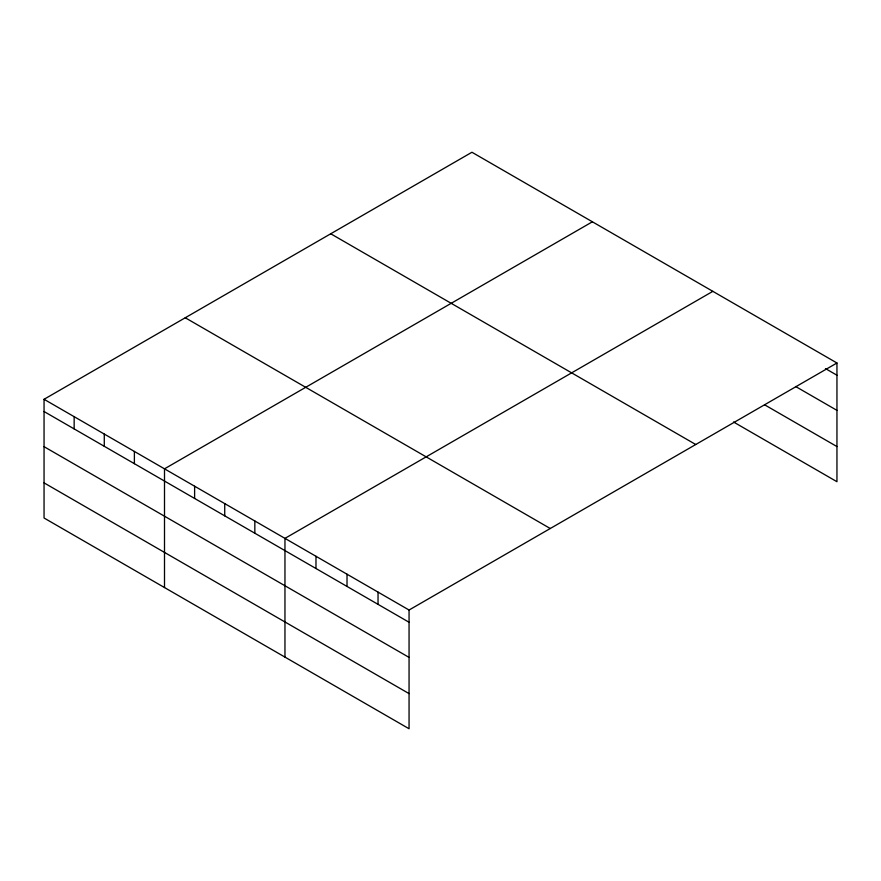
<?xml version="1.0" encoding="UTF-8"?>
<svg xmlns="http://www.w3.org/2000/svg" width="881" height="881" viewBox="0 0 881 881"><rect width="100%" height="100%" fill="white"/><g stroke="black" fill="none" stroke-linecap="round" stroke-linejoin="round"><path stroke-width="1.32" d="M733.532 421.999L836.95 481.709L836.95 362.994L471.941 152.248L44.05 399.291L44.05 518.006L409.059 728.752L409.059 610.026L44.05 399.291M592.395 221.792L164.505 468.835L164.505 587.55M712.85 291.336L284.959 538.379L284.959 657.094M409.059 610.026L836.95 362.994M825.464 368.588L836.95 375.218M795.587 386.484L836.95 410.359M764.554 404.775L836.95 446.568M330.738 233.773L695.748 444.509M185.252 317.766L550.262 528.512M44.05 411.526L409.059 622.261M44.05 446.667L409.059 657.402M44.05 482.865L409.059 693.611M378.037 592.12L378.037 604.344M347.015 574.203L347.015 586.438M315.982 556.296L315.982 568.52M254.84 520.99L254.84 533.225M224.732 503.602L224.732 515.837M194.613 486.224L194.613 498.448M134.386 451.446L134.386 463.681M104.277 434.069L104.277 446.293M74.158 416.68L74.158 428.904"/></g></svg>
